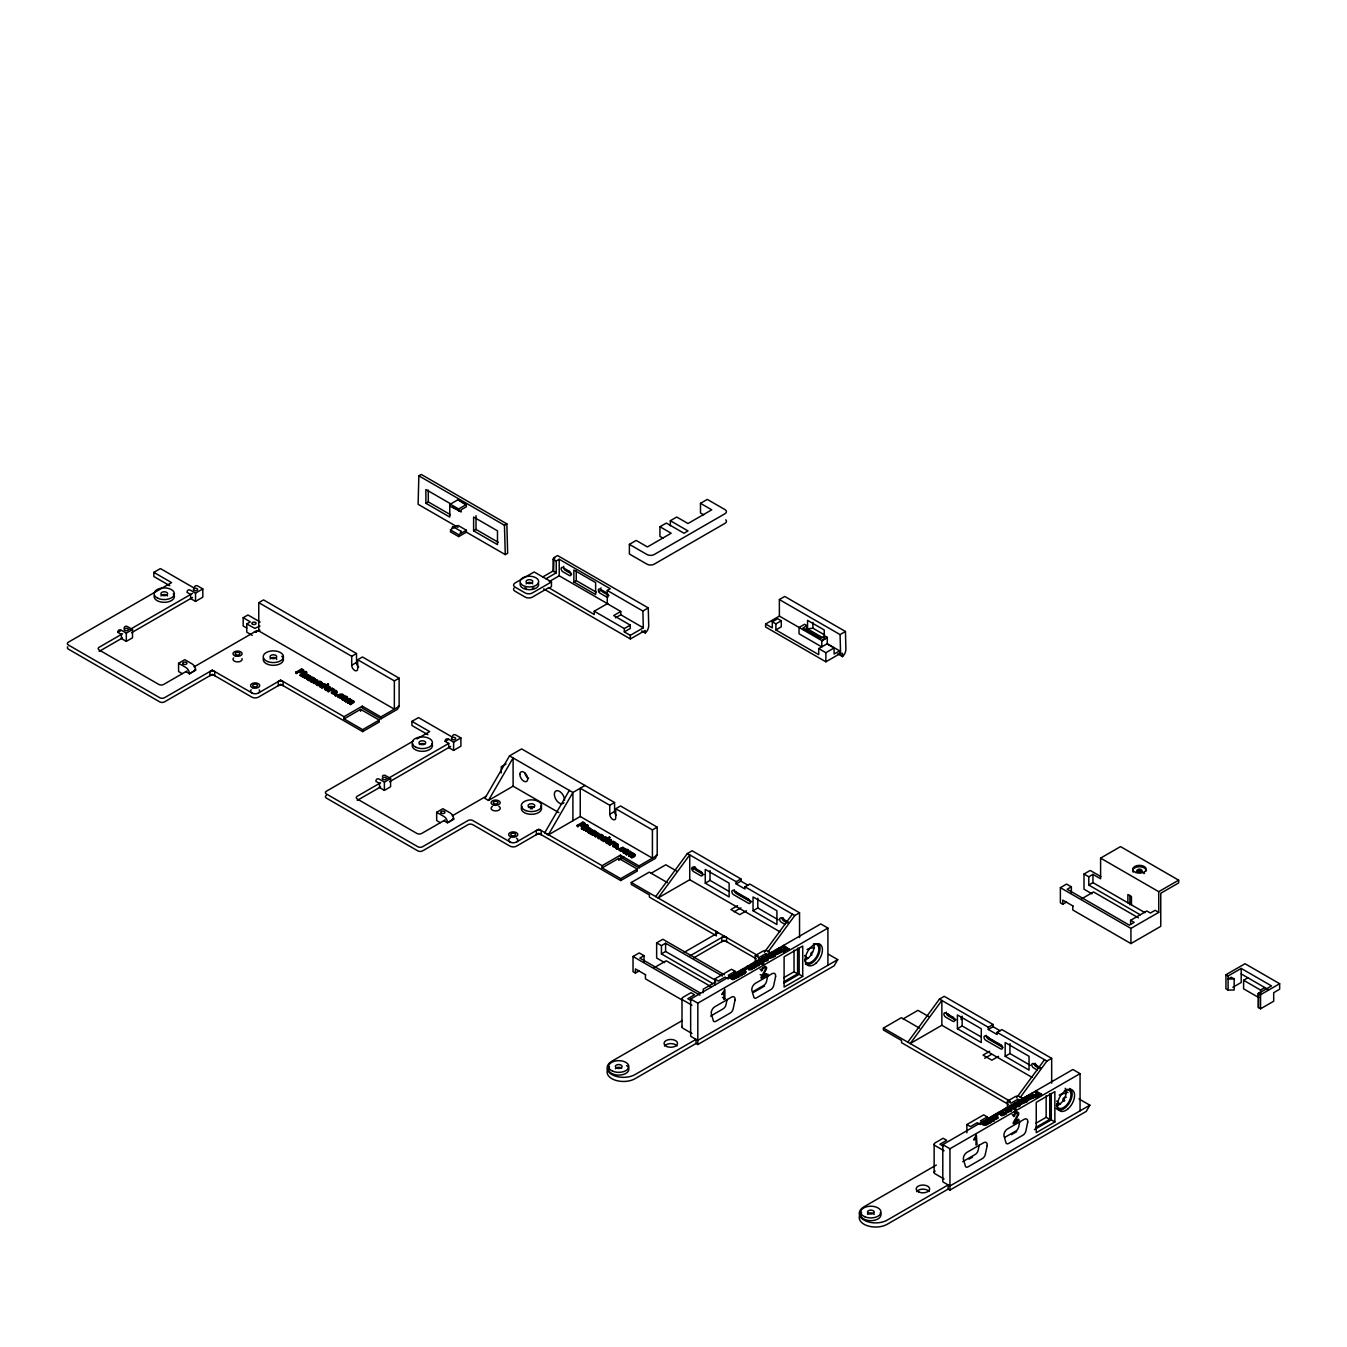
<?xml version="1.0" encoding="UTF-8"?>
<svg xmlns="http://www.w3.org/2000/svg" width="1347" height="1347" viewBox="0 0 1347 1347"><rect width="100%" height="100%" fill="white"/><g stroke="black" fill="none" stroke-linecap="round" stroke-linejoin="round"><path stroke-width="1.5" d="M202.808 588.925L195.534 593.135L190.634 590.306A5.068 2.93 60 0 0 187.065 592.377L190.634 594.448L190.634 598.573L195.534 601.402L202.808 597.192L202.808 588.925L197.925 586.113A5.068 2.93 60 0 0 194.338 588.168L160.428 568.586L153.861 572.374L153.861 576.516L169.806 585.726M452.424 737.179L418.496 717.581L411.929 721.386L411.929 725.511L427.891 734.721M615.461 617.835L620.765 614.754L620.765 611.471L607.278 603.692L594.246 611.218L594.246 614.518L548.7 587.679L532.368 597.108A5.068 2.93 0 0 1 525.212 597.108L515.059 591.249A5.068 2.93 0 0 1 513.965 588.067M551.462 581.938L532.368 592.966A5.068 2.93 0 0 1 525.212 592.966L515.059 587.107A5.068 2.93 0 0 1 515.059 582.982L534.153 571.953L551.462 581.938L551.462 586.635L548.7 588.235M641.711 630.918L645.314 633.006L645.179 630.447L630.396 638.966L630.278 635.346L624.318 631.895L624.318 628.578L630.278 625.126L613.693 615.545L620.765 611.471M663.145 538.244L659.929 536.375L659.946 526.728L671.193 533.227L647.436 546.949L636.188 540.45L629.386 544.373L629.386 554.021L646.998 564.174A5.068 2.93 0 0 0 654.154 564.191L724.955 523.377A5.068 2.93 0 0 0 725.764 519.841M630.278 625.126L630.278 628.443L624.318 631.895M670.335 525.818L670.335 520.717L676.733 517.029L687.997 523.528L711.738 509.823L700.491 503.323L700.491 512.971L703.706 514.823M608.187 1068.626A16.366 9.446 0 0 0 614.569 1079.94A16.366 9.446 0 0 0 635.06 1078.694L696.029 1043.487L696.029 1039.362L635.06 1074.569A16.366 9.446 0 0 1 611.908 1074.569A16.366 9.446 0 0 1 611.908 1061.2L682.373 1020.504M824.617 634.942L812.915 628.19L812.915 622.449M822.579 637.586L806.954 628.561L806.954 625.665L804.563 624.284L799.074 627.449L799.04 633.78L821.771 646.914L821.805 640.583L779.374 616.101L765.652 624.015L765.551 626.978L825.879 661.798L839.602 653.884L839.602 650.854L827.26 643.748L818.707 648.581L818.707 654.642L775.889 629.941L775.906 623.863L781.277 620.765L781.26 626.843L775.889 629.941M859.807 1215.129A16.366 9.446 0 0 0 867.434 1225.77A16.366 9.446 0 0 0 887.202 1224.271L948.17 1189.064L948.17 1184.922L887.202 1220.129A16.366 9.446 0 0 1 864.033 1220.129A16.366 9.446 0 0 1 864.033 1206.76L936.317 1165.037M1072.784 905.874L1072.784 910L1130.924 943.573L1160.76 926.349L1160.76 893.263L1178.659 882.925L1178.659 880.18L1120.519 846.606L1100.6 858.123L1100.6 878.783L1092.956 874.371L1088.78 876.796L1083.998 874.035L1083.998 889.188L1091.962 893.785M781.277 620.765L777.69 618.694L772.319 621.792L772.302 627.87L765.652 624.015M827.26 643.748L827.294 637.4L824.852 635.986L820.794 638.343L802.896 628.005L806.954 625.665M735.31 978.326L732.734 979.69L729.114 976.878C731.977 982.199 742.5 974.757 735.31 977.501M768.379 957.448C782.927 953.238 766.291 961.825 766.628 956.437M778.33 953.491L775.754 954.855L772.134 952.043C775.249 957.229 785.301 950.073 778.33 952.666M987.435 1123.903C993.716 1119.323 984.59 1129.19 981.256 1123.28L986.576 1124.425L986.846 1122.876L983.664 1121.058L986.846 1123.701M987.435 1123.078L986.29 1124.492L984.051 1124.055M1023.905 1102.839L1021.329 1104.203L1017.709 1101.391C1020.571 1106.712 1031.112 1099.287 1023.905 1102.014M1030.455 1099.068L1027.896 1100.415L1024.276 1097.603C1027.222 1102.856 1037.611 1095.549 1030.455 1098.243M452.744 526.542L450.336 531.779L458.687 536.594L466.382 532.166L466.365 530.23L458.014 525.414L452.744 528.462L452.744 526.542L461.112 531.358L461.112 533.277L466.365 530.23M458.687 536.594L461.112 531.358M466.382 532.166L505.277 554.61L507.651 553.23L506.859 523.865L421.257 474.43L418.85 475.828L418.109 504.3L458.014 527.334M553.583 571.515L553.954 557.641L557.557 555.553L648.261 607.918L648.715 625.547A6.752 4.007 -61.5 0 1 645.314 633.006M1258.401 996.527L1258.519 993.008L1258.401 1007.556L1260.556 1008.802L1273.69 1001.225L1273.69 992.672L1279.65 989.22L1279.65 983.714L1245.032 963.728L1225.938 974.757L1225.938 988.816L1228.094 990.062L1234.172 989.994L1234.172 978.966L1231.192 977.232L1228.094 979.033L1234.172 978.966M762.57 975.952L766.392 969.099A3.485 2.004 -60 0 0 766.544 967.348L765.096 966.287L762.537 967.971A3.048 1.768 -60 0 0 761.627 969.672L761.358 971.002L762.52 969.655A2.004 1.162 -60 0 1 763.362 968.19C771.646 964.873 751.895 986.189 766.611 974.757L766.611 973.628L762.57 975.952L760.196 974.588M1014.544 1116.091L1014.661 1115.232A2.004 1.162 -60 0 1 1015.486 1113.767C1023.787 1110.45 1004.037 1131.749 1018.736 1120.317L1018.736 1119.205L1014.712 1121.529L1018.534 1114.676A3.485 2.004 -60 0 0 1018.686 1112.925L1017.238 1111.864L1014.678 1113.531A3.048 1.768 -60 0 0 1013.752 1115.232L1013.5 1116.562L1014.544 1116.091L1012.153 1114.71M753.007 967.937L754.084 965.951L753.764 968.358A1.97 1.145 0 0 0 754.32 968.022L754.69 966.287L754.32 967.197A1.97 1.145 0 0 1 753.764 967.533L753.764 968.358M1006.226 1112.336L1005.148 1113.498L1006.226 1111.511L1003.195 1109.776L1008.179 1111.814L1003.919 1109.356L1003.195 1110.601M1005.889 1113.935L1005.889 1113.11A1.97 1.145 0 0 0 1006.462 1112.774L1006.832 1111.864L1006.445 1113.599A1.97 1.145 0 0 1 1005.889 1113.935L1005.148 1113.498M758.209 961.404L759.304 959.35A1.936 1.111 0 0 1 760.634 959.199L763.867 961.186A2.357 1.364 0 0 1 763.513 962.011A2.728 1.583 0 0 1 761.863 962.684L761.863 963.509A2.728 1.583 0 0 0 763.513 962.852A2.357 1.364 0 0 0 763.867 962.011L760.634 960.024A1.936 1.111 0 0 0 759.304 960.175L758.26 961.101M783.331 949.517L785.065 947.008L783.382 948.372L783.516 950.056M1035.456 1095.094L1037.847 1092.956L1040.12 1095.094L1036.988 1094.808L1037.342 1093.242M739.789 971.81L740.597 972.281C742.382 966.338 747.383 973.729 743.578 973.999L746.019 972.298L743.241 970.429A2.324 1.347 0 0 0 741.658 970.514L736.809 972.349A2.374 1.381 0 0 0 736.388 973.224L739.705 975.127A2.374 1.364 0 0 0 741.22 974.891C737.887 969.453 736.237 977.905 742.045 974.42A2.408 1.381 0 0 0 742.466 973.544L739.722 971.692L741.658 969.688A2.324 1.347 0 0 1 743.241 969.604L746.019 971.473L742.769 973.544M727.127 999.39L726.016 1004.66A4.209 2.425 -60 0 1 723.12 1008.852L710.593 1016.093M768.059 974.218L766.578 981.239A4.209 2.425 -60 0 1 763.682 985.432L752.939 991.645M979.252 1144.967L978.158 1150.237A4.209 2.425 -60 0 1 975.262 1154.43L962.735 1161.653M1019.814 1121.546L1018.719 1126.816A4.209 2.425 -60 0 1 1015.823 1131.009L1005.081 1137.205M1010.94 1106.493C1011.597 1103.462 1017.659 1107.369 1013.399 1107.908L1010.94 1106.493L1013.415 1106.375L1014.964 1107.992M734.334 977.097L734.435 978.848L731.909 978.494M734.704 977.299L733.34 978.36L729.821 976.457L729.114 977.703M731.522 976.306L732.246 975.06C740.109 977.147 736.893 979.572 731.522 975.481L734.704 978.124M770.787 956.05L770.029 957.33L766.291 956.235M771.174 957.077L767.992 954.434C775.081 956.286 768.362 960.933 765.584 955.814M767.992 955.259L768.716 954.013C771.865 955.798 776.141 956.218 771.174 956.269M777.354 952.262L777.455 954.013L775.35 953.878M777.724 952.464L776.36 953.524L772.841 951.622L772.134 952.868M774.542 951.47L775.266 950.224C783.264 952.38 779.728 954.636 774.542 950.645L777.724 953.289M986.459 1122.674L985.92 1123.937L981.963 1122.034L981.256 1123.28M983.664 1121.883L984.388 1120.637C987.503 1122.169 991.762 1123.196 986.846 1122.893M1022.929 1101.61L1023.03 1103.378L1020.521 1103.008M1023.316 1102.637L1020.134 1099.994L1023.03 1102.553L1018.433 1100.97L1017.709 1102.216M1027.492 1099.438L1029.866 1098.866L1026.683 1096.205L1029.596 1098.765L1024.983 1097.199L1024.276 1098.428M1026.683 1097.047L1027.407 1095.801C1031.061 1097.115 1034.58 1098.832 1029.478 1097.822M1020.134 1100.819L1020.841 1099.59C1023.956 1101.189 1028.283 1102.014 1023.316 1101.829M611.639 840.949L608.322 842.868A2.374 1.381 0 0 1 606.807 842.616C605.729 839.535 614.097 841.033 608.979 842.969C605.241 844.148 604.618 838.844 608.878 839.349A2.408 1.381 0 0 1 610.41 839.602L611.218 840.073M611.639 841.774L608.322 843.693A2.374 1.381 0 0 1 606.807 843.441C603.069 841.926 609.77 838.07 610.696 840.898C609.147 844.333 603.759 840.579 608.878 840.174A2.408 1.381 0 0 1 610.41 840.427L611.218 840.898M349.934 698.504L344.95 700.541L345.674 701.787L348.856 699.11L350.54 699.531L347.374 702.764C349.58 698.773 356.972 701.164 349.782 703.336L350.506 704.565L353.941 702.477L353.638 701.316M746.743 967.887C752.687 963.997 748.999 969.049 746.743 967.887C744.807 965.85 751.996 964.721 752.485 967.718A2.492 1.431 0 0 1 752.047 968.645C747.147 968.796 747.147 970.699 752.047 969.47A2.492 1.431 0 0 0 752.485 968.56L750.835 967.011M1001.309 1112.235L998.767 1113.077L998.851 1114.323C998.279 1110.484 1006.798 1112.268 999.777 1114.121L1001.629 1115.703L1004.188 1115.03A2.492 1.431 0 0 0 1004.609 1114.121L1002.976 1112.588M998.885 1114.289L1001.596 1112.841M762.823 962.415L761.274 960.798L759.001 961.236M993.429 1120.552C989.91 1114.895 988.429 1123.55 994.17 1119.997A2.408 1.381 0 0 0 994.591 1119.104L991.863 1117.252L988.934 1117.909A2.374 1.381 0 0 0 988.513 1118.785L991.83 1120.704M1010.402 1106.678L1011.429 1105.752A1.936 1.111 0 0 1 1012.776 1105.584L1015.992 1107.571A2.357 1.364 0 0 1 1015.655 1108.413A2.728 1.583 0 0 1 1014.712 1108.918M308.564 676.16C301.795 670.553 317.269 678.753 307.486 679.73L306.762 678.484C313.969 676.362 306.544 673.904 304.355 677.928L307.52 674.679L305.836 674.275L302.654 676.935L301.93 675.706L306.19 673.247L306.442 674.763M315.131 679.949C314.221 675.891 312.571 678.888 315.77 679.949M353.099 701.164L349.462 698.773M351.584 700.996L349.462 699.598M590.491 829.365C590.693 826.957 586.619 827.748 588.184 826.856L583.217 828.91L583.925 830.139L587.966 828.388L588.942 828.961L588.083 829.701M589.851 829.365L588.706 828.035M597.58 833.187C597.159 832.951 594.094 829.23 594.802 831.756M596.401 833.136L596.014 832.076M630.127 853.139L631.962 852.971L628.645 855.968C630.901 851.961 638.108 854.419 631.07 856.524L631.777 857.77C641.189 855.16 628.123 851.557 630.48 851.287L626.237 854.57L630.127 853.139L631.928 853.678L631.103 854.537M632.871 854.2L630.733 852.803M828.641 954.383L837.716 959.62L834.147 965.816L697.813 1044.514L696.029 1043.487M1078.947 1098.899L1089.858 1105.197L1086.271 1111.393L949.955 1190.091L948.17 1189.064M616.05 815.339A4.226 2.441 60 0 1 614.653 812.443L614.552 802.526L521.609 748.898L509.52 755.869L484.886 798.35L488.473 800.421L513.106 786.193L558.887 812.628M488.473 800.421L513.106 757.94L572.913 792.474L585.019 785.486M569.326 790.403L544.693 832.884L548.28 834.955L580.523 816.333M548.28 834.955L572.913 792.474L572.913 820.727M991.931 1116.562L992.773 1117.825L991.931 1116.562L993.783 1115.249A2.324 1.347 0 0 1 995.366 1115.164C998.969 1115.181 998.43 1119.104 995.298 1119.054C993.918 1118.33 999.474 1117.337 995.938 1116.006C987.435 1117.168 999.407 1116.04 995.719 1118.751L994.945 1118.263M991.931 1117.387L993.783 1116.074A2.324 1.347 0 0 1 995.366 1115.989L998.11 1118.178L994.911 1119.104M655.686 896.597L687.34 853.527L692.122 850.765L740.934 878.934L740.934 881.14L747.989 885.215M764.372 952.278L792.39 914.158M767.992 951.992L794.781 915.539L799.546 912.778L749.757 884.036L744.992 886.781L744.992 888.986L736.152 883.901L736.152 881.696L740.934 878.934M907.827 1042.174L939.465 999.087L944.247 996.342L993.076 1024.495L993.076 1026.7L1000.131 1030.792M1016.514 1097.839L1044.531 1059.719M1020.117 1097.569L1046.905 1061.099L1051.67 1058.355L1001.899 1029.596L997.134 1032.358L997.134 1034.563L988.294 1029.462L988.294 1027.256L993.076 1024.495M746.709 968.746L746.625 967.516L749.74 966.708M997.874 1114.929L996.797 1113.464L997.874 1114.104L995.888 1114.003L996.965 1115.451L997.874 1114.929C997.083 1111.073 1003.347 1110.197 1004.609 1113.296A2.492 1.431 0 0 1 1004.188 1114.205L999.777 1114.121M601.52 838.979L601.149 839.568A1.936 1.111 0 0 0 601.436 840.343L603.557 840.966L601.436 839.518A1.936 1.111 0 0 1 601.149 838.743L604.584 836.874A2.357 1.364 0 0 1 606.049 837.076A2.728 1.583 0 0 1 607.211 838.036L607.211 838.861M329.139 688.94C325.553 684.613 324.627 693.907 330.369 687.745A2.374 1.364 0 0 0 329.948 686.869L329.139 686.398A2.408 1.381 0 0 0 327.607 686.145L324.391 687.728L325.536 689.411A2.374 1.381 0 0 0 327.052 689.664L327.59 689.613M627.534 852.028C624.301 847.6 622.617 857.147 628.763 850.833A2.374 1.364 0 0 0 628.342 849.957L627.534 849.486A2.408 1.381 0 0 0 626.001 849.233L622.785 850.816L623.93 852.499A2.374 1.381 0 0 0 625.446 852.752L627.079 852.365M334.999 693.587L331.396 692.156L334.662 690.253A2.492 1.431 0 0 1 336.245 690.506C340.05 694.648 327.877 689.933 334.999 694.412L331.396 692.981L334.662 691.078A2.492 1.431 0 0 1 336.245 691.331C338.467 694.025 335.942 693.486 335.773 690.893C330.402 691.297 337.929 691.078 335.942 693.149M617.515 844.535C619.384 850.327 618.02 842.212 614.956 844.232M333.13 691.348L332.524 693.469L334.999 694.412M616.269 847.617L612.666 845.36L615.933 843.458A2.492 1.431 0 0 1 617.515 843.71C621.321 847.835 609.147 843.138 616.269 847.617L612.717 846.505L614.804 844.468M614.417 844.552L613.676 846.455L616.269 846.792M309.238 677.895C312.049 675.807 304.877 676.48 305.062 678.332L304.355 677.928M317.168 680.269L317.471 681.43L314.036 683.518L313.329 682.272C320.653 680.134 313.026 677.709 310.904 681.7L314.087 678.467L312.386 678.063L309.204 680.723L308.497 679.494L312.757 677.036L312.992 678.534M316.04 680.437L310.904 681.7M352.257 702.73C355.069 700.642 347.896 701.316 348.082 703.168L347.374 702.764M591.889 829.685L592.192 830.846L588.757 832.934L588.05 831.688C595.374 829.55 587.747 827.125 585.625 831.133L588.942 828.136L587.107 828.304M591.367 830.358L589.498 829.701L585.625 831.133M598.674 833.641C595.105 836.571 600.173 840.629 603.086 836.016A2.374 1.364 0 0 0 602.665 835.123L601.856 834.652A2.408 1.381 0 0 0 600.324 834.416L595.307 836.723L594.599 835.477C601.924 833.338 594.296 830.914 592.175 834.904L595.458 831.806L593.657 831.267L590.474 833.928L589.767 832.682L594.027 830.223L594.263 831.739M597.058 834.887C599.886 832.783 592.697 833.473 592.899 835.325L592.175 834.904M633.528 855.934C636.34 853.846 629.167 854.52 629.369 856.372L628.645 855.968M306.813 676.497L307.638 675.638L305.836 675.1M313.363 680.286L314.188 679.427L312.386 678.888M349.833 701.332L350.658 700.474L348.856 699.952M594.65 833.49L595.458 832.631L593.657 832.092M783.701 951.1L785.217 951.908L778.734 948.221L783.701 951.1L779.442 947.817L781.327 949.719M1033.469 1095.296L1031.583 1093.377L1035.843 1095.835L1035.792 1097.519L1037.342 1097.485L1036.601 1096.222L1035.119 1097.081L1032.408 1095.515M783.651 951.959L785.217 951.083M1035.792 1097.519L1037.342 1096.66M425.905 503.29L425.888 489.517L449.763 503.29L449.78 517.063L425.905 503.29L428.295 501.909L428.279 490.089M450.336 504.165L457.997 499.737L466.348 504.553L466.348 506.758L461.078 509.806L461.095 511.742L450.336 506.371L450.336 504.165L458.687 508.981L458.687 511.187M458.687 508.981L466.348 504.553M473.622 530.836L473.622 517.063L497.481 530.836L497.498 544.626L473.622 530.836L476.013 529.455L476.013 515.682M418.85 475.828L504.452 525.246L506.859 523.865M821.805 640.583L827.294 637.4M821.805 640.852L827.294 637.67M718.204 932.696L715.813 934.077A3.368 1.953 0 0 0 715.813 931.316L718.204 932.696L684.209 952.312M721.79 937.512L724.164 936.131L726.555 937.512L726.555 941.654A3.368 1.953 0 0 0 721.79 941.654L721.79 937.512A3.368 1.953 0 0 1 726.555 937.512M124.076 628.241A5.068 2.93 60 0 1 127.628 626.692L132.511 629.52L132.511 637.788L126.315 641.374L121.415 638.545L121.415 634.403L117.829 632.349L120.944 630.548M122.526 633.764L99.173 647.25A3.368 1.953 0 0 0 99.173 649.995L158.862 684.461A3.368 1.953 0 0 0 163.627 684.461L186.964 670.974M129.699 629.621L192.537 593.353M117.829 632.349A5.068 2.93 60 0 1 121.415 630.278L126.315 633.107L132.511 629.52M99.173 651.376L122.526 637.906M131.501 632.72L192.537 597.479M356.484 653.531L351.702 656.292L351.702 665.25A4.226 2.441 60 0 0 354.682 670.419A4.226 2.441 60 0 0 357.679 668.701L357.679 659.744L394.351 680.909L394.351 709.162L258.759 630.901L258.759 602.648L263.541 599.903L356.484 653.531L356.585 663.448A4.226 2.441 60 0 0 358.689 667.102M246.754 628.056L243.167 625.985L243.167 617.717L247.949 614.973L260.139 622.028M182.232 673.652L178.579 671.547L178.579 663.28L184.792 659.693L192.082 663.903A5.068 2.93 60 0 1 195.652 670.099L189.304 673.82L195.652 670.099L194.743 669.577M252.226 635.346L246.77 632.181L246.77 623.914L250.34 621.859L243.167 617.717M259.971 626.069L254.802 628.375L246.77 623.914M194.153 666.832L256.991 630.564M254.044 632.248L259.971 630.194M209.93 671.53A3.368 1.953 0 0 1 214.712 671.53L214.712 675.672A3.368 1.953 0 0 0 209.93 675.672L209.93 671.53L212.321 670.149L252.748 693.385L251.569 692.762M212.321 670.149L164.502 697.729A3.384 1.953 0 0 1 159.721 697.729L68.343 644.977A3.368 1.953 0 0 1 68.343 642.216L171.574 582.611L153.861 572.374M258.506 692.964L280.698 680.134L344.041 716.705L362.276 706.165L380.898 716.924L399.116 706.4L399.133 678.164L362.444 656.982L357.679 659.744M278.307 681.515A3.368 1.953 0 0 1 283.089 681.515L283.089 685.64A3.368 1.953 0 0 0 278.307 685.64L278.307 681.515L280.698 680.134M295.902 672.22L301.576 668.937C307.217 670.436 301.358 674.392 298.781 671.429L296.66 673.483L295.902 672.22L296.66 673.483M295.902 673.045L301.694 669.762L304.169 671.968L301.694 673.264L298.781 672.271M299.421 671.884L301.694 670.587L302.654 672.389L299.421 671.884L302.654 671.564L302.317 670.116M305.096 671.783L306.645 672.658L304.422 672.22L300.162 675.504L305.146 673.466L305.096 671.783L306.645 672.658M300.162 675.504L306.645 671.833M301.93 676.531L306.914 674.477M306.762 679.326L311.073 676.598L308.564 675.335M308.497 680.319L313.464 678.265M313.329 683.097L317.623 680.387L315.131 679.107M351.702 665.25L356.484 662.488M321.849 687.189L328.483 684.192L321.849 688.031M322.287 686.953L320.148 686.313A1.936 1.111 0 0 1 319.879 685.539L323.314 683.687A2.357 1.364 0 0 1 324.779 683.872A2.728 1.583 0 0 1 325.923 684.832L325.923 685.657A2.728 1.583 0 0 0 324.779 684.714A2.357 1.364 0 0 0 323.314 684.512L320.94 685.909L322.876 686.6L325.334 685.185L322.977 684.293L319.879 686.364A1.936 1.111 0 0 0 320.148 687.138L322.287 687.778M325.923 684.832L328.483 684.192M542.79 576.937L553.061 571.01L553.061 559.157L554.829 558.146L553.954 557.641M332.81 689.445L333.736 689.193A1.97 1.145 0 0 1 334.325 689.512L333.585 690.775L331.581 690.152L327.843 691.482L332.086 688.199L332.81 689.445L332.086 688.199M327.843 691.482L332.81 688.603M545.973 578.772L556.244 572.845L556.244 560.992L559.224 559.274L610.258 588.74L607.278 590.457L607.278 603.692M333.585 690.775L334.325 689.512M334.965 694.766L336.952 694.665L335.874 696.13L334.965 694.766L336.952 694.665M334.965 695.591L336.952 695.49M343.249 696.652C340.875 693.183 336.885 698.251 341.111 697.948L338.046 697.325A2.324 1.347 0 0 1 337.912 696.416L341.161 694.816L344.091 696.214L341.582 694.547L338.922 695.692L341.077 697.089M343.3 695.86C345.152 693.873 338.77 693.099 337.912 695.591A2.324 1.347 0 0 0 338.046 696.5L341.111 697.948M549.29 581.55L559.224 575.809L608.457 604.231M344.95 701.366L349.934 699.329M349.782 704.161L354.093 701.433L351.584 700.171M700.491 503.323L707.293 499.4L724.955 509.587A5.068 2.93 0 0 1 724.955 513.729L654.171 554.543A5.068 2.93 0 0 1 646.998 554.526L629.386 544.373M394.351 680.909L399.133 678.164M573.856 581.988L595.627 594.549L595.627 582.577L573.856 570.017L573.856 581.988L576.247 580.608L596.199 592.124M344.041 716.705L344.041 718.911L360.609 709.33L379.231 720.089L379.231 722.009L362.663 731.589L280.698 684.259L258.506 697.106A4.715 2.728 0 0 1 251.822 697.106L212.321 674.291L164.502 701.871A3.384 1.953 0 0 1 159.721 701.871L68.343 649.102A3.368 1.953 0 0 1 67.805 646.762M608.103 596.805A2.526 1.465 60 0 1 606.554 596.957L600.156 593.252A2.526 1.465 60 0 1 598.893 591.922L600.998 589.952A2.526 1.465 60 0 1 600.998 587.881M362.276 706.165L362.292 708.084L380.898 718.843L397.449 709.297L399.116 706.4L398.274 705.912M344.041 718.911L362.663 729.653L379.231 720.089M413.361 741.018L326.412 791.211A3.368 1.953 0 0 0 326.412 793.972L417.806 846.741A3.384 1.953 0 0 0 422.588 846.741L468.015 820.542A3.384 1.953 0 0 1 472.78 820.542L510.816 842.397L509.654 841.774M416.981 738.931L429.659 731.606L411.929 721.386M607.278 590.457L642.889 611.033L648.261 607.918M445.15 741.372L448.787 739.284L453.619 742.13L460.893 737.937L460.893 746.204L453.619 750.397L448.719 747.585L448.719 743.443L445.15 741.372A5.068 2.93 60 0 1 448.719 739.318M630.278 635.346L643.31 627.82L642.889 611.033M380.595 782.775L357.258 796.245A3.368 1.953 0 0 0 357.258 799.007L416.93 833.456A3.368 1.953 0 0 0 421.712 833.456L445.049 819.986M387.784 778.633L448.82 743.392M384.383 782.102L390.596 778.515L390.596 786.783L384.383 790.369L379.5 787.54L379.5 783.415L375.914 781.344A5.068 2.93 60 0 1 379.5 779.273L384.383 782.102L384.383 790.369M357.258 800.387L380.595 786.901M389.569 781.731L450.622 746.491M779.374 616.101L779.374 599.55L784.745 596.452L845.445 631.49L845.899 649.153A6.752 4.007 -61.5 0 1 842.498 656.612L837.682 653.817M506.034 763.968L501.252 766.729L501.252 772.925M440.301 822.647L436.664 820.559L436.664 812.275L442.877 808.705L450.151 812.898A5.068 2.93 60 0 1 453.737 819.111L447.389 822.815L443.954 820.626M452.238 815.844L486.351 796.144M804.243 630.11L806.954 628.561M779.374 599.55L840.073 634.589L845.445 631.49M818.707 648.581L825.879 652.706L834.113 647.958L834.113 654.036L839.602 650.854M839.602 653.884L842.464 653.379L842.498 656.612M516.591 841.959L538.783 829.129L602.109 865.7L620.361 855.16L638.983 865.919L657.201 855.396L657.201 827.159L620.529 805.977L615.747 808.739L615.747 817.696A4.226 2.441 60 0 1 612.767 819.414A4.226 2.441 60 0 1 609.77 814.245L609.77 805.287L614.552 802.526M577.19 825.425L582.864 822.141C588.605 823.488 582.375 828.068 580.052 824.633L577.93 826.688L577.19 825.425L577.93 826.688M577.19 826.25L582.965 822.95M580.692 825.088L582.965 823.792L584.177 825.408L580.692 825.004L583.925 824.768L583.588 823.32M586.366 824.987L587.915 825.863L585.692 825.425L581.449 828.708L586.416 826.671L586.366 824.987L587.915 825.863M581.449 828.708L587.915 825.021M583.217 829.735L588.184 827.681M609.77 814.245L614.552 811.483M588.05 832.513L592.343 829.803L589.851 828.54M589.767 833.524L594.734 831.469M594.599 836.302L598.91 833.574L596.401 832.311M607.211 838.036L609.77 837.396L603.826 841.639L603.557 840.141M604.146 839.804C610.662 835.578 598.102 838.423 604.146 840.629C598.927 839.652 606.925 837.733 606.605 838.39M603.119 840.393L609.77 837.396M609.113 843.862L613.373 841.404L615.596 842.717L614.855 843.98L612.851 843.357L609.821 845.091L609.113 843.862L609.821 845.091M609.113 844.687L614.08 841.808M613.373 841.404L613.373 842.229M616.236 847.97L618.239 847.869L617.145 849.317L616.236 847.97L618.239 847.869M616.236 848.795L618.239 848.694M615.747 808.739L652.419 829.904L657.201 827.159M625.362 849.418L622.954 847.212L619.182 848.795A2.324 1.347 0 0 0 619.317 849.704L622.381 851.136L619.317 850.529A2.324 1.347 0 0 1 619.182 849.62L622.432 848.021L625.362 849.418L622.853 847.751L620.209 848.896L622.348 850.294M624.57 849.065L625.362 848.593M602.109 865.7L602.109 867.906L618.694 858.342L637.316 869.084L637.316 871.021L620.731 880.584L538.783 833.271L516.591 846.101A4.715 2.728 0 0 1 509.907 846.101L472.78 824.667A3.384 1.953 0 0 0 468.015 824.667L422.588 850.866A3.384 1.953 0 0 1 417.806 850.866L326.412 798.114A3.368 1.953 0 0 1 326.412 795.353M626.237 854.57L631.204 852.533M624.132 857.13L618.694 860.262L618.694 858.342M631.07 857.365L635.363 854.638L632.871 853.375M620.361 855.16L620.378 857.079L638.983 867.855L655.534 858.292L656.511 855.008M602.109 867.906L620.731 878.648L637.316 869.084M716.503 935.845L649.422 897.119L649.422 894.913L631.272 884.44L631.272 882.504L649.254 872.132L667.388 882.605M650.904 873.378L665.805 864.774L676.682 871.054M689.748 879.709L658.077 897.978L689.731 854.907L689.748 879.709L779.862 931.737M705.256 883.144L729.131 896.934L729.131 883.144L705.256 869.371L705.256 883.144L710.021 880.399L728.778 891.226M736.152 883.901L740.934 881.14M638.983 970.985L635.414 973.056L633.023 971.675L633.023 956.505L639.219 952.935L644.001 955.68L644.001 961.893M664.61 962.617L656.646 958.02L656.646 942.866L662.859 939.28L724.366 974.79M644.001 955.68L639.825 958.087L700.238 992.975M656.646 942.866L661.428 945.628L665.603 943.22L722.463 976.036M737.584 905.672L730.899 909.545L739.739 914.647L746.423 910.774M661.428 945.628L661.428 953.895L665.603 951.487L715.358 980.212M734.25 911.734L740.934 907.878M654.002 967.819L666.193 960.781L711.064 986.678M753.04 910.74L776.916 924.513L776.916 910.74L753.04 896.95L753.04 910.74L757.805 907.979L778.263 919.799M690.186 955.764L724.164 936.131M693.756 957.835L724.164 940.273M714.752 985.179L714.752 978.966L731.539 969.268L735.125 971.339L735.125 975.481M755.297 961.758L755.297 955.562L762.991 951.117A3.368 1.953 0 0 1 767.756 951.117L771.343 953.188M715.813 981.896L703.218 989.186L703.218 992.756M735.125 971.339L728.323 975.262L731.505 977.114M755.297 955.562L758.883 957.633L765.685 953.693L768.868 955.545M837.716 959.62L697.83 1040.389L690.657 1036.247L690.657 999.036L820.761 923.924L827.917 928.066L827.917 965.277M738.914 976.962L733.947 974.083L738.914 976.137L737.735 977.097M745.75 968.527L743.746 969.251L745.75 969.352L744.655 968.729M756.037 967.079L751.07 964.199L756.037 966.237L754.69 967.112M761.863 962.684L763.698 964.587L757.065 961.573L758.209 960.579M775.384 955.899L770.417 953.036L775.384 955.074L774.188 956.05M781.933 952.127L776.966 949.248L781.933 951.285L780.755 952.262M785.065 947.833L782.961 946.621L783.701 945.358L789.376 949.45L784.089 950.544M740.597 971.456L739.789 970.985M779.492 949.164L783.129 947.059M740.597 972.281C741.103 969.183 747.534 972.551 742.82 972.686M743.746 969.251L745.75 969.352M747.636 968.544L750.582 966.843M748.881 968.459L751.138 967.163L751.121 968.544L748.881 968.459L751.121 969.369L751.138 967.163M748.881 969.284L751.138 967.988M785.722 948.204L784.358 948.759L787.978 949.517L785.722 948.204L784.425 949.702M738.914 976.137L738.207 977.366M756.037 966.237L755.33 967.483M775.384 955.074L774.66 956.319M781.933 951.285L781.226 952.531M783.701 950.275L782.994 951.504M789.376 948.625L786.126 950.342L783.382 948.962M763.698 963.745L763.698 964.587M697.813 1044.514L697.83 1003.178L827.917 928.066M724.871 998.851L723.861 999.423L723.861 992.015L721.84 994.574L724.871 989.321L724.871 998.851L722.48 997.47M753.882 992.217L764.557 986.055M783.668 977.737L794.023 971.759L797.592 973.83L797.592 948.237M783.802 981.795L797.592 973.83M783.92 983.108L799.158 974.302L802.728 976.373L784.106 987.115L784.106 956.808L802.728 946.049L802.728 976.373M1066.336 902.153L1062.749 904.224L1060.375 902.844L1060.375 887.673L1066.571 884.087L1071.353 886.848L1071.353 893.044M1083.998 874.035L1090.211 870.448L1100.853 876.594M1071.353 886.848L1067.178 889.256L1129.375 925.17L1134.174 922.392L1130.588 920.338L1130.588 923.924M1088.78 876.796L1088.78 885.063L1092.956 882.655L1145.001 912.694M1081.355 898.988L1093.545 891.95L1138.417 917.846M1008.533 1104.456L901.547 1042.679L901.547 1040.473L883.413 1030L883.413 1028.081L901.396 1017.692L919.53 1028.165M903.046 1018.938L917.947 1010.351L928.824 1016.631M1100.6 858.123L1158.74 891.68L1178.659 880.18M1032.004 1077.314L941.873 1025.269L910.218 1043.555L941.856 1000.467L988.294 1027.256M1130.588 920.338L1146.785 910.976L1150.372 913.047L1155.154 910.286L1158.74 912.357L1158.74 891.68M957.397 1028.721L981.273 1042.511L981.273 1028.721L957.397 1014.948L957.397 1028.721L962.162 1025.976L980.919 1036.803M1060.375 887.673L1130.924 928.403L1158.74 912.357M988.294 1029.462L993.076 1026.7M989.725 1051.249L983.041 1055.105L991.863 1060.207L998.565 1056.351M984.708 1058.271L991.409 1054.415M1005.182 1056.301L1029.041 1070.09L1029.041 1056.301L1005.182 1042.527L1005.182 1056.301L1009.947 1053.556L1030.404 1065.376M966.877 1132.81L966.877 1124.543L983.68 1114.845L987.267 1116.916L987.267 1121.041M1007.438 1107.335L1007.438 1101.139L1015.116 1096.694A3.368 1.953 0 0 1 1019.898 1096.694L1023.467 1098.765M1225.938 974.757L1228.094 976.003L1241.21 968.426L1271.534 985.92L1258.401 993.497L1258.401 1007.556M987.267 1116.916L980.464 1120.839L983.647 1122.674M1020.992 1101.105L1017.81 1099.27L1011.008 1103.193L1007.438 1101.139M1089.858 1105.197L949.955 1185.966L942.799 1181.824L942.799 1144.613L1072.902 1069.501L1080.058 1073.643L1080.058 1110.854M991.055 1122.522L986.088 1119.66L991.055 1121.697L989.86 1122.674M995.888 1114.828L996.797 1114.306M1009.189 1107.133L1011.429 1104.927A1.936 1.111 0 0 1 1012.776 1104.759L1015.992 1106.746A2.357 1.364 0 0 1 1015.655 1107.588A2.728 1.583 0 0 1 1013.988 1108.261L1015.84 1110.147L1009.189 1106.308L1015.84 1110.147M1027.525 1101.476L1022.541 1098.596L1027.525 1100.651L1026.33 1101.61M1034.075 1097.687L1029.108 1094.825L1034.075 1096.862L1032.88 1097.822M1035.658 1095.633L1035.708 1093.612L1037.207 1093.41L1035.085 1092.181L1035.843 1090.918L1041.517 1094.202L1039.16 1096.29L1036.23 1096.104M1001.023 1114.036L1003.279 1112.74L1003.262 1114.104L1001.023 1114.036L1003.262 1114.929L1003.279 1112.74M1001.023 1114.861L1003.279 1113.565M1037.847 1093.781L1036.567 1095.263M991.055 1121.697L990.331 1122.943M1008.179 1111.814L1006.832 1112.689M1027.525 1100.651L1026.801 1101.88M1034.075 1096.862L1033.351 1098.108M1035.843 1095.835L1035.119 1097.081M1041.517 1094.202L1038.268 1095.902L1035.506 1094.539M1015.84 1109.322L1015.116 1110.568M949.955 1190.091L949.955 1148.755L1080.058 1073.643M1258.856 997.622L1243.601 988.816L1243.601 980.262L1247.894 977.787M1232.859 987.3L1241.21 982.468L1241.21 968.426M1243.601 980.262L1260.556 990.062L1264.85 987.57M969.032 1159.144L972.585 1157.09M1011.361 1134.696L1016.699 1131.615M1035.809 1123.297L1046.148 1117.337L1049.734 1119.391L1049.734 1093.798M1258.401 993.497L1260.556 994.743L1279.65 983.714M1035.944 1127.355L1049.734 1119.391M1034.361 1129.645L1051.283 1119.879L1054.869 1121.95L1036.247 1132.692L1036.247 1102.368L1054.869 1091.626L1054.869 1121.95M784.223 951.622L785.217 951.908M1031.583 1094.219L1036.533 1097.132M1036.365 1097.182L1037.342 1097.485M659.946 526.728L666.378 523.074L684.04 533.26L687.997 530.92L670.335 520.717M787.961 949.45L784.863 950.073M1040.103 1095.027L1036.988 1095.65M602.362 838.373L604.584 837.716A2.357 1.364 0 0 1 606.049 837.901A2.728 1.583 0 0 1 606.925 838.457M1010.486 1111.41L1011.294 1110.938A2.408 1.381 0 0 0 1011.715 1110.046L1008.987 1108.194L1006.697 1109.069L1010.553 1109.844L1008.684 1107.924L1006.057 1108.85A2.374 1.381 0 0 0 1005.637 1109.726L1008.954 1111.645M993.362 1121.293L994.17 1120.822A2.408 1.381 0 0 0 994.591 1119.929L991.577 1117.808L989.574 1118.953L993.429 1119.727L991.863 1118.077L988.934 1118.734A2.374 1.381 0 0 0 988.513 1119.61L991.83 1121.529M761.257 962.347C767.049 960.209 753.444 958.593 761.257 962.347L761.914 963.004M812.915 628.19L807.543 628.897L807.543 620.344L824.246 629.992L824.246 638.545M332.17 689.799L333.736 690.018A1.97 1.145 0 0 1 334.325 690.337M613.441 842.178L615.023 842.397A1.97 1.145 0 0 1 615.596 842.717M613.441 843.003L615.023 843.222A1.97 1.145 0 0 1 615.596 843.542M622.381 851.136C617.094 851.136 623.442 846.286 624.52 849.856M614.148 842.734L612.851 843.357M602.294 835.696L601.856 835.494A2.408 1.381 0 0 0 600.324 835.241L597.125 836.824L598.253 838.508A2.374 1.381 0 0 0 599.769 838.76L603.086 836.841A2.374 1.364 0 0 0 602.665 835.965M255.223 631.575L256.418 632.248M826.94 643.815L834.113 647.958M466.348 505.159L457.997 499.737M553.061 559.157L556.244 560.992M571.7 574.075L565.302 570.387A2.526 1.465 60 0 1 563.753 566.38M608.945 595.576L602.547 591.889A2.526 1.465 60 0 1 601.284 590.542L601.099 590.154M452.727 506.91L461.095 511.742M553.061 571.01L556.244 572.845M428.295 501.909L450.454 514.706M476.013 529.455L498.188 542.252M1088.78 885.063L1140.303 914.815M1241.21 973.932L1268.184 989.506M594.246 611.218L624.318 628.578M450.353 529.842L458.721 534.658M543.649 588.892L630.396 638.966M1073.02 906.009L1062.749 900.082L1062.749 904.224M258.759 602.648L351.702 656.292M609.77 805.287L580.237 788.231L580.237 816.484L652.419 858.157L652.419 829.904M687.34 853.527L736.152 881.696M744.992 886.781L794.781 915.539M939.465 999.087L941.856 1000.467L941.873 1025.269M997.134 1032.358L1046.905 1061.099M788.601 922.308L781.445 918.183A2.526 1.465 60 0 0 779.66 919.21A2.526 1.465 60 0 0 781.445 922.308L785.032 924.379M1040.743 1067.885L1033.587 1063.743A2.526 1.465 60 0 0 1031.802 1064.787A2.526 1.465 60 0 0 1033.587 1067.885L1037.173 1069.956M701.905 872.957L698.318 870.886A5.068 2.93 60 0 1 695.22 867.03M751.626 901.665L738.425 894.038A5.068 2.93 60 0 1 735.9 891.377M955.831 1019.561L950.46 1016.463A5.068 2.93 60 0 1 947.934 1013.786M1002.101 1046.282L990.567 1039.615A5.068 2.93 60 0 1 988.041 1036.937M750.885 901.918L736.051 893.364A2.526 1.465 60 0 1 734.317 889.761M787.406 923.015L783.819 920.944A2.526 1.465 60 0 1 782.035 917.846M1003.01 1047.495L988.176 1038.924A2.526 1.465 60 0 1 986.459 1035.321M1039.547 1068.575L1035.961 1066.504A2.526 1.465 60 0 1 1034.176 1063.406M460.893 737.937L456.01 735.108A5.068 2.93 60 0 0 452.541 736.169M1064.416 1090.498L1068.053 1092.602M609.77 838.221L609.046 836.975M582.864 822.966C588.487 824.465 582.628 828.422 580.052 825.458M586.416 826.671L585.692 825.425M617.212 845.529L614.855 843.138M614.956 845.057L617.212 846.354L617.583 845.226M614.417 845.377L617.364 847.078M581.449 827.883L582.157 829.129M583.217 828.91L583.925 830.139M585.625 830.308L586.349 831.537M588.05 831.688L588.757 832.934M589.767 832.682L590.474 833.928M592.175 834.079L592.899 835.325M594.599 835.477L595.307 836.723M626.237 853.745L626.944 854.975M628.645 855.143L629.369 856.372M631.07 856.524L631.777 857.77M789.376 949.45L782.961 946.621M1041.517 1095.027L1035.085 1092.181M328.483 685.017L327.776 683.771M333.534 689.917L331.581 690.152M333.686 691.028L335.942 692.324M333.13 692.173L336.093 693.873M300.162 674.679L300.886 675.925M301.93 675.706L302.654 676.935M304.355 677.103L305.062 678.332M306.762 678.484L307.486 679.73M308.497 679.494L309.204 680.723M310.904 680.875L311.628 682.121M313.329 682.272L314.036 683.518M327.843 690.657L328.55 691.887M344.95 700.541L345.674 701.787M347.374 701.939L348.082 703.168M349.782 703.336L350.506 704.565M776.966 950.073L780.149 951.908M1029.108 1095.65L1032.273 1097.485M770.417 953.861L773.582 955.697M1022.541 1099.421L1025.724 1101.257M631.272 882.504L758.209 955.798M883.413 1028.081L1010.334 1101.358M725.562 941.082L756.391 958.879M757.065 961.573L762.991 964.991M1014.392 1111.645L1016.766 1113.026M760.011 969.15L762.402 970.514M751.07 965.024L754.084 966.776M764.22 973.376L766.611 974.757M1016.362 1118.936L1018.736 1120.317M733.947 974.908L737.129 976.743M986.088 1120.485L989.254 1122.32M390.596 778.515L385.697 775.687A5.068 2.93 60 0 0 382.396 776.343M452.828 818.572L453.737 819.111L447.524 822.68A5.068 2.93 60 0 0 443.954 816.484L436.664 812.275M728.306 978.949L725.124 977.114L718.321 981.037L714.752 978.966M980.448 1124.526L977.265 1122.691L970.463 1126.614L966.877 1124.543M178.579 663.28L185.869 667.489A5.068 2.93 60 0 1 189.456 673.685L185.869 671.614M661.428 953.895L712.95 983.647M633.023 956.505L699.952 995.147M690.657 999.036L697.83 1003.178M942.799 1144.613L949.955 1148.755M690.96 1000.518L687.778 998.683L694.581 994.76L690.994 992.688L682.996 997.302A3.368 1.953 0 0 0 682.996 1000.063L691.954 1005.232M943.085 1146.095L939.903 1144.26L946.705 1140.32L943.136 1138.249L935.138 1142.879A3.368 1.953 0 0 0 935.138 1145.623L944.079 1150.793M645.668 974.841L635.414 968.914L635.414 973.056M681.767 999.811L645.432 978.831L645.432 974.706M691.954 1033.452L682.996 1028.283A3.368 1.953 0 0 1 682.121 1026.397M944.079 1179.012L935.138 1173.843A3.368 1.953 0 0 1 935.138 1171.082M772.319 621.792L775.906 623.863M620.765 614.754L643.31 627.82M509.52 755.869L513.106 757.94L513.106 786.193M509.89 841.959L509.183 841.404A4.597 2.66 0 0 1 510.042 838.204M251.805 692.964L251.098 692.392A4.597 2.66 0 0 1 251.215 689.748M598.708 591.535L598.607 591.333A2.526 1.465 60 0 1 600.156 589.127L606.554 592.815A2.526 1.465 60 0 1 608.103 594.751M504.452 525.246L505.277 554.61M840.073 634.589L840.595 654.457M1260.556 990.062L1260.556 993.48M1260.556 994.743L1260.556 1008.802M1228.094 976.003L1228.094 990.062M1131.446 904.881L1131.446 896.597L1127.877 894.543L1127.877 902.81M1130.924 928.403L1130.924 943.573M1129.897 895.267L1129.897 904.729M1092.956 874.371L1092.956 882.655M1051.67 1058.355L1051.67 1083.156M1051.283 1093.596L1051.283 1119.879M1046.148 1095.667L1046.148 1117.337M1036.601 1096.222L1036.533 1097.957M1017.81 1099.27L1017.81 1103.412M1009.947 1043.706L1009.947 1053.556M962.162 1016.126L962.162 1025.976M934.144 1144.26L934.144 1172.462M825.879 652.706L825.879 661.798M799.546 912.778L799.546 937.596M799.141 948.035L799.158 974.302M794.023 950.106L794.023 971.759M784.476 950.662L784.392 952.38M765.685 953.693L765.685 957.835M758.883 957.633L758.883 961.758M757.805 898.146L757.805 907.979M715.813 931.316L715.813 935.458M710.021 870.566L710.021 880.399M682.003 998.683L682.003 1026.902M665.603 943.22L665.603 951.487M638.983 865.919L638.983 867.855M620.731 878.648L620.731 880.584M587.107 824.549L587.174 826.283M582.864 822.141L582.965 823.792M576.247 570.64L576.247 580.608M559.224 559.274L559.224 575.809M453.619 742.13L453.619 750.397M380.898 716.924L380.898 718.843M362.663 729.653L362.663 731.589M360.609 709.33L360.609 711.267M325.334 685.185L320.889 686.566L322.876 686.6M305.836 671.362L305.904 673.079M301.576 668.937L301.694 670.587M195.534 593.135L195.534 601.402M126.315 633.107L126.315 641.374M259.18 689.866A4.597 2.66 0 0 1 257.883 693.25A4.597 2.66 0 0 1 251.889 692.998M173.275 593.842A10.119 5.843 0 0 1 165.833 602.261A10.119 5.843 0 0 1 154.248 595.576M160.983 595.98A3.368 1.953 0 0 1 164.25 594.532A3.368 1.953 0 0 1 167.516 595.98M281.826 656.275A10.119 5.843 0 0 1 275.209 665.216A10.119 5.843 0 0 1 263.44 658.262M270.074 658.969A3.368 1.953 0 0 1 273.778 657.538A3.368 1.953 0 0 1 276.724 659.474M233.62 657.959A4.563 2.627 0 0 0 235.826 661.697A4.563 2.627 0 0 0 241.972 659.946L242.123 659.272A4.563 2.627 0 0 0 241.972 658.599M1069.67 1088.477A12.157 7.021 -60 0 1 1068.811 1103.85A12.157 7.021 -60 0 1 1056.149 1108.261M1065.494 1089.639A10.473 6.045 -60 0 1 1068.811 1102.014A10.473 6.045 -60 0 1 1056.435 1105.331M1065.224 1088.275A10.473 6.045 -60 0 1 1064.686 1098.058A10.473 6.045 -60 0 1 1056.89 1105.601M1016.295 1111.544A3.485 2.004 -60 0 1 1016.295 1112.656M1010.688 1111.275A2.408 1.381 0 0 1 1009.156 1111.528M993.564 1121.175A2.408 1.381 0 0 1 992.032 1121.411M993.564 1120.334A2.408 1.381 0 0 1 992.032 1120.586M1058.17 1105.399A10.119 5.843 0 0 1 1056.722 1103.765M1064.669 1100.886A3.368 1.953 0 0 1 1063.103 1098.697A3.368 1.953 0 0 1 1066.353 1097.249M1063.44 1100.987A3.368 1.953 0 0 1 1064.669 1100.28M1060.409 1103.934A10.119 5.843 0 0 1 1056.722 1101.004M1059.197 1095.077A10.119 5.843 0 0 1 1066.353 1093.36M880.298 1212.738A10.119 5.843 0 0 1 870.583 1220.668A10.119 5.843 0 0 1 861.592 1212.452M867.586 1214.321A3.368 1.953 0 0 1 870.937 1212.872A3.368 1.953 0 0 1 874.152 1214.422M916.634 1191.624A6.752 3.906 0 0 1 922.813 1189.165A6.752 3.906 0 0 1 929.11 1191.523M1038.352 1067.194A5.068 2.93 60 0 1 1035.254 1063.339M961.084 1017.389A5.068 2.93 60 0 1 961.084 1019.527M955.697 1020.1A2.526 1.465 60 0 1 955.242 1019.915L948.069 1015.773A2.526 1.465 60 0 1 946.352 1012.169M1136.919 871.997A2.526 1.465 0 0 1 1139.444 870.549A2.526 1.465 0 0 1 1141.987 871.997M1144.58 873.159A6.752 3.906 0 0 1 1143.839 873.597M1133.214 872.115A6.752 3.906 0 0 1 1138.4 866.778A6.752 3.906 0 0 1 1146.179 870.937M818.892 944.163A12.157 7.021 -60 0 1 816.686 958.273A12.157 7.021 -60 0 1 805.371 963.947M813.369 944.062A10.473 6.045 -60 0 1 817.326 955.242A10.473 6.045 -60 0 1 805.035 961.404M813.824 944.331A10.473 6.045 -60 0 1 804.765 960.024M806.028 959.822A10.119 5.843 0 0 1 805.203 959.047M811.837 955.006A3.368 1.953 0 0 1 812.527 951.942M808.267 958.357A10.119 5.843 0 0 1 804.58 955.444M807.055 949.5A10.119 5.843 0 0 1 814.228 947.783M628.173 1067.161A10.119 5.843 0 0 1 618.441 1075.108A10.119 5.843 0 0 1 609.467 1066.875M626.591 1065.578A10.119 5.843 0 0 1 627.483 1066.336M615.444 1068.76A3.368 1.953 0 0 1 618.273 1067.329A3.368 1.953 0 0 1 621.64 1068.289M664.509 1046.063A6.752 3.906 0 0 1 670.688 1043.605A6.752 3.906 0 0 1 676.985 1045.962M786.21 921.634A5.068 2.93 60 0 1 783.112 917.778M703.993 874.573A2.526 1.465 60 0 1 703.1 874.338L695.944 870.196A2.526 1.465 60 0 1 694.21 866.592M693.402 869.59A5.068 2.93 60 0 1 692.829 868.411M516.541 838.305A4.597 2.66 0 0 1 516.423 842.027A4.597 2.66 0 0 1 509.974 842.01M431.966 743.679A10.119 5.843 0 0 1 422.335 751.34A10.119 5.843 0 0 1 412.704 743.679M419.405 744.521A3.368 1.953 0 0 1 424.726 744.116M530.364 808.756A6.752 3.906 0 0 1 532.486 808.756M540.669 806.078A10.119 5.843 0 0 1 531.711 814.312A10.119 5.843 0 0 1 521.962 806.382M528.495 807.493A3.368 1.953 0 0 1 534.355 807.493M492.43 806.415A4.563 2.627 0 0 0 493.372 810.557A4.563 2.627 0 0 0 500.057 808.958L500.208 808.267A4.563 2.627 0 0 0 498.878 806.415M562.036 803.873A7.257 4.193 60 0 1 554.644 796.498A7.257 4.193 60 0 1 558.584 790.908A7.257 4.193 60 0 1 564.612 800.219M563.922 802.795A7.257 4.193 60 0 1 563.097 803.553M528.596 778.448A5.573 3.216 60 0 1 524.791 772.875M611.016 840.781A2.408 1.381 0 0 1 611.437 841.656M611.016 839.939A2.408 1.381 0 0 1 611.437 840.831M538.362 582.982A9.277 5.354 0 0 1 522.838 585.389A9.277 5.354 0 0 1 526.997 576.415A9.277 5.354 0 0 1 538.362 582.982A9.277 5.354 0 0 1 529.405 589.717A9.277 5.354 0 0 1 520.43 582.965M526.138 583.857A3.368 1.953 0 0 1 529.405 582.409A3.368 1.953 0 0 1 532.654 583.857M534.018 587.831A7.594 4.378 0 0 1 532.301 588.403M526.492 588.403A7.594 4.378 0 0 1 524.774 587.831M320.872 683.384C316.393 688.418 316.074 680.269 320.872 683.384M320.872 682.559C319.744 686.229 313.716 682.525 319.054 682.037A2.408 1.381 0 0 1 320.586 682.289L321.394 682.761A2.374 1.364 0 0 1 321.815 683.636L318.498 685.556A2.374 1.381 0 0 1 316.983 685.303C313.396 683.821 319.492 680.134 320.872 682.559M329.426 687.492C324.374 692.543 325.166 684.007 329.948 687.694A2.374 1.364 0 0 1 330.369 688.57L327.052 690.489A2.374 1.381 0 0 1 325.536 690.236L324.391 688.553L327.607 686.987A2.408 1.381 0 0 1 329.139 687.223L329.426 687.492M346.549 697.376C345.421 701.063 339.393 697.342 344.731 696.87A2.408 1.381 0 0 1 346.246 697.106L347.071 697.578A2.374 1.364 0 0 1 347.492 698.453L344.175 700.373A2.374 1.381 0 0 1 342.66 700.137C339.141 698.571 345.068 695.052 346.701 697.325M346.549 698.201C344.125 702.949 338.181 696.012 344.731 696.029A2.408 1.381 0 0 1 346.246 696.281L347.071 696.753A2.374 1.364 0 0 1 347.492 697.628L344.175 699.548A2.374 1.381 0 0 1 342.66 699.295L344.462 697.46L346.549 698.201M602.143 836.588L599.769 837.918A2.374 1.381 0 0 1 598.253 837.682L600.055 835.847L602.143 836.588M602.143 835.763C597.664 840.797 597.361 832.648 602.143 835.763M627.82 850.58C626.692 854.267 620.664 850.546 626.001 850.058A2.408 1.381 0 0 1 627.534 850.311L627.82 850.58M735.024 1000.013L733.172 1008.802A4.209 2.425 -60 0 1 730.293 1012.995L715.964 1021.262A4.209 2.425 -60 0 1 713.405 1020.992L711.283 1013.735A5.068 2.93 -60 0 1 714.802 1006.781L731.505 997.134A5.068 2.93 -60 0 1 735.024 1000.013M775.586 976.609L773.734 985.381A4.209 2.425 -60 0 1 770.854 989.574L756.526 997.841A4.209 2.425 -60 0 1 753.966 997.588L751.845 990.314A5.068 2.93 -60 0 1 755.347 983.361L772.067 973.713A5.068 2.93 -60 0 1 775.586 976.609M987.166 1145.59L985.314 1154.362A4.209 2.425 -60 0 1 982.418 1158.555L968.106 1166.822A4.209 2.425 -60 0 1 965.53 1166.569L963.408 1159.296A5.068 2.93 -60 0 1 966.927 1152.359L983.647 1142.711A5.068 2.93 -60 0 1 987.166 1145.59M1027.71 1122.169L1025.875 1130.958A4.209 2.425 -60 0 1 1022.979 1135.134L1008.667 1143.418A4.209 2.425 -60 0 1 1006.091 1143.148L1003.97 1135.875A5.068 2.93 -60 0 1 1007.489 1128.938L1024.208 1119.29A5.068 2.93 -60 0 1 1027.71 1122.169M321.815 682.811L318.498 684.731A2.374 1.381 0 0 1 316.983 684.478L315.855 682.794L319.054 681.212A2.408 1.381 0 0 1 320.586 681.464L321.394 681.936A2.374 1.364 0 0 1 321.815 682.811M628.763 851.658L625.446 853.577A2.374 1.381 0 0 1 623.93 853.325C620.327 851.573 626.793 848.105 628.342 850.782A2.374 1.364 0 0 1 628.763 851.658M737.398 972.787C741.254 977.888 742.803 970.042 736.809 973.174A2.374 1.381 0 0 0 736.388 974.049L739.705 975.969A2.374 1.364 0 0 0 741.22 975.716L742.045 975.245A2.408 1.381 0 0 0 742.466 974.369L739.806 972.349L737.398 972.787M754.522 962.903C757.974 968.106 760.112 960.411 754.522 962.903M754.522 963.728L756.829 965.243A2.374 1.364 0 0 0 758.344 965.008L756.93 963.29L754.522 963.728M763.076 957.953C766.931 963.071 768.48 955.225 762.469 958.34A2.374 1.381 0 0 0 762.048 959.216L765.365 961.135A2.374 1.364 0 0 0 766.898 960.899L767.706 960.428A2.408 1.381 0 0 0 768.127 959.535L765.483 957.515L763.076 957.953M763.076 958.778L765.113 960.529L767.706 959.603A2.408 1.381 0 0 0 768.127 958.71L765.399 956.858L762.469 957.515A2.374 1.381 0 0 0 762.048 958.391L765.365 960.31A2.374 1.364 0 0 0 766.898 960.074L765.483 958.34L763.227 958.609M1006.664 1109.288L1008.684 1111.039L1011.294 1110.113A2.408 1.381 0 0 0 1011.715 1109.221L1008.987 1107.369L1006.057 1108.025A2.374 1.381 0 0 0 1005.637 1108.901L1008.954 1110.82A2.374 1.364 0 0 0 1010.486 1110.585L1009.071 1108.85L1006.664 1109.288M1015.217 1103.53C1019.073 1108.648 1020.605 1100.785 1014.611 1103.917A2.374 1.381 0 0 0 1014.19 1104.793L1017.507 1106.712A2.374 1.364 0 0 0 1019.039 1106.459L1019.847 1105.988A2.408 1.381 0 0 0 1020.268 1105.112L1017.625 1103.092L1015.217 1103.53M1015.217 1104.355C1018.652 1109.558 1020.807 1101.863 1015.217 1104.355M976.356 1135.268L973.982 1139.023L973.982 1140.151L976.003 1137.575L976.003 1145.001L977.013 1144.411L976.356 1135.268M758.412 965.092L756.172 965.361L753.495 963.341A2.374 1.381 0 0 1 753.933 962.448L756.846 961.809L759.573 963.661A2.408 1.381 0 0 1 759.169 964.536L758.344 965.008M754.303 963.021L753.933 963.29A2.374 1.381 0 0 0 753.495 964.166L756.829 966.068A2.374 1.364 0 0 0 758.344 965.833L759.169 965.361A2.408 1.381 0 0 0 759.573 964.486L757.384 962.751L754.303 963.021M1014.981 1102.839L1014.611 1103.092A2.374 1.381 0 0 0 1014.19 1103.968L1017.507 1105.887A2.374 1.364 0 0 0 1019.039 1105.634L1019.847 1105.163A2.408 1.381 0 0 0 1020.268 1104.287L1018.079 1102.57L1014.981 1102.839M569.31 571.313L562.928 567.626A2.526 1.465 60 0 0 561.127 568.653A2.526 1.465 60 0 0 562.928 571.768L569.31 575.455A2.526 1.465 60 0 0 571.111 574.411A2.526 1.465 60 0 0 569.31 571.313M700.726 871.576L693.553 867.434A2.526 1.465 60 0 0 691.769 868.478A2.526 1.465 60 0 0 693.553 871.576L700.726 875.702A2.526 1.465 60 0 0 702.511 874.674A2.526 1.465 60 0 0 700.726 871.576M748.511 899.156L733.677 890.586A2.526 1.465 60 0 0 731.876 891.63A2.526 1.465 60 0 0 733.677 894.728L748.511 903.298A2.526 1.465 60 0 0 750.296 902.254A2.526 1.465 60 0 0 748.511 899.156M952.868 1017.137L945.695 1013.011A2.526 1.465 60 0 0 943.91 1014.038A2.526 1.465 60 0 0 945.695 1017.137L952.868 1021.279A2.526 1.465 60 0 0 954.653 1020.251A2.526 1.465 60 0 0 952.868 1017.137M1000.636 1044.733L985.802 1036.163A2.526 1.465 60 0 0 984.017 1037.19A2.526 1.465 60 0 0 985.802 1040.305L1000.636 1048.858A2.526 1.465 60 0 0 1002.437 1047.831A2.526 1.465 60 0 0 1000.636 1044.733M541.157 834.652L541.157 830.51A3.368 1.953 0 0 0 536.392 830.51L536.392 834.652A3.368 1.953 0 0 1 541.157 834.652M183.293 664.138A2.105 1.212 0 0 0 186.829 663.6A2.105 1.212 0 0 0 184.253 662.101A2.105 1.212 0 0 0 183.293 664.138M194.035 590.407A2.105 1.212 0 0 0 197.571 589.868A2.105 1.212 0 0 0 194.995 588.37A2.105 1.212 0 0 0 194.035 590.407M124.816 630.379A2.105 1.212 0 0 0 128.352 629.84A2.105 1.212 0 0 0 125.759 628.342A2.105 1.212 0 0 0 124.816 630.379M252.512 624.183A2.105 1.212 0 0 0 256.031 623.644A2.105 1.212 0 0 0 253.455 622.146A2.105 1.212 0 0 0 252.512 624.183M162.566 595.425A3.368 1.953 0 0 0 167.634 593.724A3.368 1.953 0 0 0 162.566 592.04A3.368 1.953 0 0 0 162.566 595.425M157.885 598.27A10.119 5.843 0 0 0 174.251 594.65A10.119 5.843 0 0 0 160.63 588.269A10.119 5.843 0 0 0 157.885 598.27M271.656 658.397A3.368 1.953 0 0 0 276.724 656.713A3.368 1.953 0 0 0 271.656 655.029A3.368 1.953 0 0 0 271.656 658.397M267.851 661.63A10.119 5.843 0 0 0 283.459 657.016A10.119 5.843 0 0 0 268.726 651.51A10.119 5.843 0 0 0 267.851 661.63M235.287 655.972A4.563 2.627 0 0 0 242.123 653.699A4.563 2.627 0 0 0 235.287 651.409A4.563 2.627 0 0 0 235.287 655.972M252.748 687.812A4.597 2.66 0 0 0 259.735 685.606A4.597 2.66 0 0 0 252.933 683.215A4.597 2.66 0 0 0 252.748 687.812M235.893 654.659A2.357 1.364 0 0 0 239.85 654.036A2.357 1.364 0 0 0 236.954 652.369A2.357 1.364 0 0 0 235.893 654.659M253.893 686.734A2.408 1.381 0 0 0 257.53 685.572A2.408 1.381 0 0 0 253.994 684.327A2.408 1.381 0 0 0 253.893 686.734M1068.188 1108.682A12.157 7.021 -60 0 0 1072.044 1089.841A12.157 7.021 -60 0 0 1057.664 1102.604A12.157 7.021 -60 0 0 1068.188 1108.682M868.866 1213.647A3.368 1.953 0 0 0 874.203 1212.266A3.368 1.953 0 0 0 869.472 1210.296A3.368 1.953 0 0 0 868.866 1213.647M864.892 1216.796A10.119 5.843 0 0 0 880.921 1212.687A10.119 5.843 0 0 0 866.727 1206.727A10.119 5.843 0 0 0 864.892 1216.796M919.176 1192.179A6.752 3.906 0 0 0 929.649 1189.182A6.752 3.906 0 0 0 919.917 1185.444A6.752 3.906 0 0 0 919.176 1192.179M1137.659 871.661A2.526 1.465 0 0 0 1141.902 871.004A2.526 1.465 0 0 0 1138.787 869.219A2.526 1.465 0 0 0 1137.659 871.661M1135.622 872.452A6.752 3.906 0 0 0 1146.179 869.556A6.752 3.906 0 0 0 1136.548 865.734A6.752 3.906 0 0 0 1135.622 872.452M816.063 963.105A12.157 7.021 -60 0 0 819.919 944.281A12.157 7.021 -60 0 0 805.54 957.027A12.157 7.021 -60 0 0 816.063 963.105M616.724 1068.07A3.368 1.953 0 0 0 622.078 1066.706A3.368 1.953 0 0 0 617.347 1064.719A3.368 1.953 0 0 0 616.724 1068.07M612.767 1071.235A10.119 5.843 0 0 0 628.78 1067.11A10.119 5.843 0 0 0 614.586 1061.167A10.119 5.843 0 0 0 612.767 1071.235M667.034 1046.602A6.752 3.906 0 0 0 677.524 1043.622A6.752 3.906 0 0 0 667.792 1039.867A6.752 3.906 0 0 0 667.034 1046.602M420.651 744.42A3.368 1.953 0 0 0 425.703 742.736A3.368 1.953 0 0 0 420.651 741.052A3.368 1.953 0 0 0 420.651 744.42M415.954 747.282A10.119 5.843 0 0 0 432.336 743.645A10.119 5.843 0 0 0 418.698 737.28A10.119 5.843 0 0 0 415.954 747.282M529.741 807.409A3.368 1.953 0 0 0 534.793 805.725A3.368 1.953 0 0 0 529.741 804.024A3.368 1.953 0 0 0 529.741 807.409M525.919 810.625A10.119 5.843 0 0 0 541.545 806.011A10.119 5.843 0 0 0 526.812 800.505A10.119 5.843 0 0 0 525.919 810.625M493.372 804.967A4.563 2.627 0 0 0 500.208 802.694A4.563 2.627 0 0 0 493.372 800.421A4.563 2.627 0 0 0 493.372 804.967M510.816 836.807A4.597 2.66 0 0 0 517.804 834.618A4.597 2.66 0 0 0 511.018 832.21A4.597 2.66 0 0 0 510.816 836.807M493.979 803.654A2.357 1.364 0 0 0 497.935 803.048A2.357 1.364 0 0 0 495.039 801.381A2.357 1.364 0 0 0 493.979 803.654M511.961 835.729A2.408 1.381 0 0 0 515.615 834.584A2.408 1.381 0 0 0 512.062 833.338A2.408 1.381 0 0 0 511.961 835.729M519.858 774.39A5.573 3.216 60 0 0 525.768 781.748A5.573 3.216 60 0 0 525.768 773.868A5.573 3.216 60 0 0 519.858 774.39M441.378 813.15A2.105 1.212 0 0 0 444.914 812.595A2.105 1.212 0 0 0 442.321 811.113A2.105 1.212 0 0 0 441.378 813.15M452.121 739.419A2.105 1.212 0 0 0 455.656 738.863A2.105 1.212 0 0 0 453.063 737.381A2.105 1.212 0 0 0 452.121 739.419M382.902 779.374A2.105 1.212 0 0 0 386.421 778.835A2.105 1.212 0 0 0 383.844 777.337A2.105 1.212 0 0 0 382.902 779.374M527.704 583.285A3.368 1.953 0 0 0 532.772 581.601A3.368 1.953 0 0 0 527.704 579.917A3.368 1.953 0 0 0 527.704 583.285"/></g></svg>
